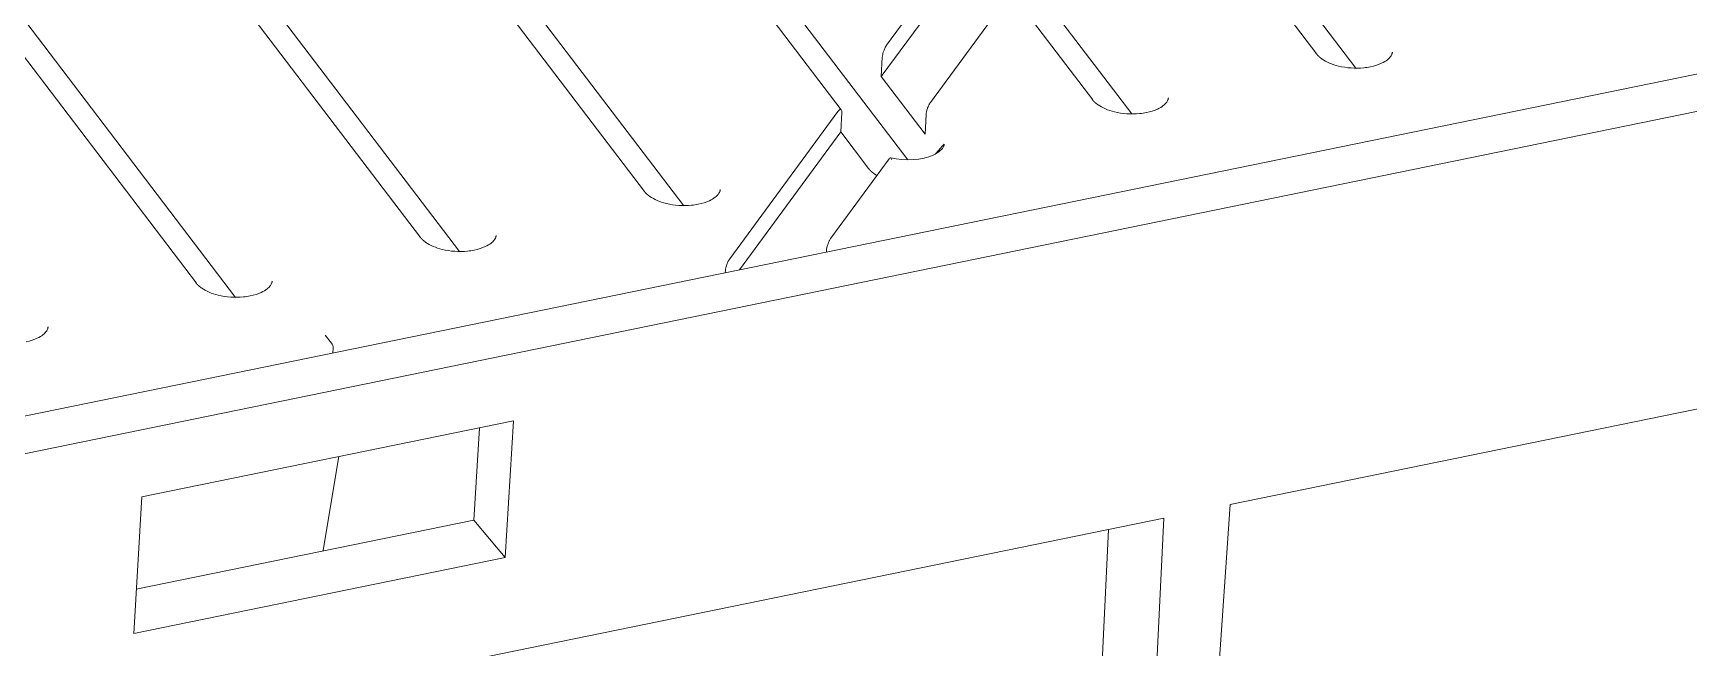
# Model space of a CAD drawing. Header units: millimetres. Extents: x 4267 to 8467, y 166 to 3136.
# Drawn here: x 5216.2 to 5313.3, y 1945.1 to 1981.2 of the extents above; entities that cross this region are included whole.
import ezdxf

# ---------------------------------------------------------------- set-up
doc = ezdxf.new("R2010")
doc.units = ezdxf.units.MM
doc.styles.get("Standard").update_dxf_attribs({"font": 'SimSun.ttf'})
doc.dimstyles.new('ISO-25', dxfattribs={"dimtxt": 2.5, "dimasz": 2.5, "dimexe": 1.25, "dimexo": 0.625, "dimtad": 1, "dimtxsty": 'Standard', "dimcen": 2.5, "dimadec": 0, "dimazin": 0, "dimtfac": 1, "dimtmove": 0, "dimatfit": 3, "dimfxl": 1, "dimarcsym": 0})

msp = doc.modelspace()

# ---------------------------------------------------------------- linework, layer by layer
at = {"linetype": 'Continuous', "lineweight": 5}
for p, q in [((5179.907, 1951.377, 326.374), (5598.455, 2037.024, 326.374)), ((5181.357, 1949.472, 326.374), (5599.905, 2035.119, 326.374)), ((5263.591, 1976.658, 326.374), (5231.528, 2018.787, 326.374)), ((5252.067, 1971.864, 326.374), (5224.079, 2008.64, 326.374)), ((5238.94, 1969.177, 326.374), (5216.63, 1998.492, 326.374)), ((5293.742, 1979.099, 326.374), (5278.851, 1998.665, 326.374)), ((5280.615, 1976.413, 326.374), (5265.723, 1995.979, 326.374)), ((5291.45, 1979.923, 326.374), (5281.05, 1993.588, 326.374)), ((5267.486, 1973.727, 326.374), (5252.596, 1993.293, 326.374)), ((5254.359, 1971.04, 326.374), (5239.468, 1990.607, 326.374)), ((5225.812, 1966.491, 326.374), (5209.18, 1988.345, 326.374)), ((5241.232, 1968.354, 326.374), (5226.341, 1987.92, 326.374)), ((5266.25, 1980.45, 326.374), (5270.846, 1986.711, 326.374)), ((5228.104, 1965.667, 326.374), (5213.213, 1985.234, 326.374)), ((5271.008, 1985.513, 326.374), (5265.936, 1978.604, 326.374)), ((5273.409, 1983.343, 326.374), (5268.813, 1977.082, 326.374)), ((5278.323, 1977.236, 326.374), (5273.601, 1983.441, 326.374)), ((5265.936, 1978.604, 326.374), (5265.993, 1979.745, 326.374)), ((5268.499, 1975.237, 326.374), (5265.936, 1978.604, 326.374)), ((5257.06, 1967.932, 326.374), (5263.397, 1976.563, 326.374)), ((5263.616, 1976.507, 326.374), (5263.559, 1975.366, 326.374)), ((5268.556, 1976.378, 326.374), (5268.499, 1975.237, 326.374)), ((5263.559, 1975.366, 326.374), (5257.623, 1967.28, 326.374)), ((5263.559, 1975.366, 326.374), (5265.193, 1973.218, 326.374)), ((5266.392, 1973.785, 326.374), (5262.986, 1969.144, 326.374)), ((5262.729, 1968.447, 326.374), (5262.722, 1968.323, 326.374)), ((5256.797, 1967.111, 326.374), (5256.804, 1967.234, 326.374)), ((5233.724, 1962.982, 326.374), (5233.361, 1963.459, 326.374)), ((5233.811, 1962.407, 326.374), (5233.817, 1962.695, 326.374)), ((5286.373, 1953.526, 326.374), (5333.866, 1963.244, 326.374)), ((5222.607, 1953.976, 326.374), (5244.379, 1958.431, 326.374)), ((5242.067, 1952.608, 326.374), (5242.386, 1958.023, 326.374)), ((5244.379, 1958.431, 326.374), (5243.906, 1950.418, 326.374)), ((5233.238, 1950.848, 326.374), (5234.155, 1956.339, 326.374)), ((5222.135, 1945.963, 326.374), (5222.607, 1953.976, 326.374)), ((5280.843, 1872.855, 326.374), (5286.373, 1953.526, 326.374)), ((5222.288, 1948.561, 326.374), (5242.067, 1952.608, 326.374)), ((5236.102, 1943.239, 326.374), (5282.489, 1952.731, 326.374)), ((5243.906, 1950.418, 326.374), (5242.067, 1952.608, 326.374)), ((5279.253, 1952.069, 326.374), (5277.887, 1924.396, 326.374)), ((5282.489, 1952.731, 326.374), (5278.524, 1872.38, 326.374)), ((5243.906, 1950.418, 326.374), (5222.135, 1945.963, 326.374))]:
    msp.add_line(p, q, dxfattribs=at)
for points in [[(5291.396, 1979.976), (5291.402, 1979.968, 0.002115), (5291.409, 1979.959, 0.002054), (5291.415, 1979.951, 0.002028), (5291.422, 1979.943, 0.002043), (5291.429, 1979.935, 0.002041), (5291.435, 1979.927, 0.002036), (5291.442, 1979.918, 0.002028), (5291.45, 1979.91, 0.002028), (5291.457, 1979.902, 0.002021), (5291.464, 1979.893, 0.00202), (5291.472, 1979.885, 0.002012), (5291.48, 1979.877, 0.002011), (5291.488, 1979.868, 0.002003), (5291.496, 1979.86, 0.002002), (5291.504, 1979.851, 0.001994), (5291.512, 1979.843, 0.001992), (5291.521, 1979.834, 0.001984), (5291.53, 1979.825, 0.001982), (5291.538, 1979.817, 0.001974), (5291.547, 1979.808, 0.001972), (5291.557, 1979.8, 0.001963), (5291.566, 1979.791, 0.00196), (5291.575, 1979.782, 0.001953), (5291.585, 1979.774, 0.001954), (5291.595, 1979.765, 0.00194), (5291.605, 1979.756, 0.001924), (5291.615, 1979.747, 0.001935), (5291.626, 1979.739, 0.001975), (5291.636, 1979.73, 0.001904), (5291.647, 1979.721, 0.001765), (5291.658, 1979.712, 0.001958), (5291.669, 1979.703, 0.002353), (5291.681, 1979.694, 0.001743), (5291.692, 1979.686, 0.00053), (5291.702, 1979.678, 0.002511), (5291.716, 1979.668, 0.004292), (5291.737, 1979.653, 0.002031), (5291.765, 1979.633, 0.00105)], [(5278.269, 1977.289), (5278.275, 1977.281, 0.002115), (5278.281, 1977.273, 0.002054), (5278.288, 1977.265, 0.002028), (5278.294, 1977.257, 0.002043), (5278.301, 1977.249, 0.002041), (5278.308, 1977.24, 0.002037), (5278.315, 1977.232, 0.002028), (5278.322, 1977.224, 0.002028), (5278.329, 1977.215, 0.002021), (5278.337, 1977.207, 0.00202), (5278.344, 1977.199, 0.002012), (5278.352, 1977.19, 0.002011), (5278.36, 1977.182, 0.002003), (5278.368, 1977.173, 0.002002), (5278.376, 1977.165, 0.001994), (5278.385, 1977.156, 0.001992), (5278.393, 1977.148, 0.001984), (5278.402, 1977.139, 0.001982), (5278.411, 1977.131, 0.001974), (5278.42, 1977.122, 0.001972), (5278.429, 1977.113, 0.001963), (5278.438, 1977.105, 0.00196), (5278.448, 1977.096, 0.001953), (5278.457, 1977.087, 0.001955), (5278.467, 1977.079, 0.00194), (5278.477, 1977.07, 0.001924), (5278.488, 1977.061, 0.001935), (5278.498, 1977.052, 0.001975), (5278.509, 1977.044, 0.001904), (5278.519, 1977.035, 0.001765), (5278.53, 1977.026, 0.001958), (5278.542, 1977.017, 0.002353), (5278.553, 1977.008, 0.001743), (5278.564, 1977, 0.00053), (5278.575, 1976.992, 0.002511), (5278.588, 1976.982, 0.004292), (5278.609, 1976.966, 0.002031), (5278.638, 1976.946, 0.00105)], [(5265.193, 1973.218), (5265.205, 1973.203, 0.003945), (5265.216, 1973.189, 0.003857), (5265.228, 1973.174, 0.00379), (5265.24, 1973.16, 0.003753), (5265.253, 1973.145, 0.003704), (5265.266, 1973.131, 0.003655), (5265.28, 1973.116, 0.003602), (5265.293, 1973.102, 0.003556), (5265.307, 1973.088, 0.003505), (5265.322, 1973.074, 0.00346), (5265.336, 1973.06, 0.003409), (5265.351, 1973.046, 0.003362), (5265.367, 1973.032, 0.003316), (5265.382, 1973.018, 0.003277), (5265.398, 1973.004, 0.003222), (5265.415, 1972.99, 0.003159), (5265.431, 1972.977, 0.003141), (5265.448, 1972.963, 0.003162), (5265.466, 1972.95, 0.003027), (5265.483, 1972.936, 0.002789), (5265.501, 1972.923, 0.003038), (5265.519, 1972.91, 0.00357), (5265.539, 1972.896, 0.002663), (5265.557, 1972.884, 0.000902), (5265.573, 1972.873, 0.003702), (5265.595, 1972.858, 0.006205), (5265.63, 1972.837, 0.00296), (5265.676, 1972.809, 0.001549)], [(5252.013, 1971.917), (5252.02, 1971.909, 0.002116), (5252.026, 1971.901, 0.002055), (5252.032, 1971.892, 0.002029), (5252.039, 1971.884, 0.002044), (5252.046, 1971.876, 0.002042), (5252.053, 1971.868, 0.002037), (5252.06, 1971.86, 0.002029), (5252.067, 1971.851, 0.002029), (5252.074, 1971.843, 0.002022), (5252.082, 1971.834, 0.002021), (5252.089, 1971.826, 0.002013), (5252.097, 1971.818, 0.002012), (5252.105, 1971.809, 0.002004), (5252.113, 1971.801, 0.002002), (5252.121, 1971.792, 0.001994), (5252.13, 1971.784, 0.001993), (5252.138, 1971.775, 0.001984), (5252.147, 1971.767, 0.001982), (5252.156, 1971.758, 0.001974), (5252.165, 1971.749, 0.001972), (5252.174, 1971.741, 0.001963), (5252.183, 1971.732, 0.00196), (5252.193, 1971.723, 0.001953), (5252.202, 1971.715, 0.001955), (5252.212, 1971.706, 0.00194), (5252.222, 1971.697, 0.001925), (5252.232, 1971.689, 0.001935), (5252.243, 1971.68, 0.001975), (5252.254, 1971.671, 0.001904), (5252.264, 1971.662, 0.001765), (5252.275, 1971.653, 0.001958), (5252.286, 1971.645, 0.002353), (5252.298, 1971.635, 0.001743), (5252.309, 1971.627, 0.00053), (5252.319, 1971.619, 0.002512), (5252.333, 1971.609, 0.004292), (5252.354, 1971.594, 0.002031), (5252.382, 1971.574, 0.00105)], [(5238.886, 1969.23), (5238.892, 1969.222, 0.002116), (5238.898, 1969.214, 0.002055), (5238.905, 1969.206, 0.002029), (5238.912, 1969.198, 0.002044), (5238.918, 1969.19, 0.002042), (5238.925, 1969.181, 0.002038), (5238.932, 1969.173, 0.002029), (5238.939, 1969.165, 0.002029), (5238.947, 1969.157, 0.002022), (5238.954, 1969.148, 0.002021), (5238.962, 1969.14, 0.002013), (5238.969, 1969.131, 0.002012), (5238.977, 1969.123, 0.002004), (5238.985, 1969.115, 0.002002), (5238.994, 1969.106, 0.001994), (5239.002, 1969.097, 0.001993), (5239.01, 1969.089, 0.001985), (5239.019, 1969.08, 0.001982), (5239.028, 1969.072, 0.001974), (5239.037, 1969.063, 0.001973), (5239.046, 1969.054, 0.001964), (5239.056, 1969.046, 0.00196), (5239.065, 1969.037, 0.001953), (5239.075, 1969.028, 0.001955), (5239.085, 1969.02, 0.001941), (5239.095, 1969.011, 0.001925), (5239.105, 1969.002, 0.001935), (5239.115, 1968.994, 0.001976), (5239.126, 1968.985, 0.001904), (5239.137, 1968.976, 0.001765), (5239.147, 1968.967, 0.001958), (5239.159, 1968.958, 0.002353), (5239.17, 1968.949, 0.001743), (5239.182, 1968.941, 0.00053), (5239.192, 1968.933, 0.002512), (5239.205, 1968.923, 0.004292), (5239.227, 1968.908, 0.002031), (5239.255, 1968.888, 0.00105)], [(5225.758, 1966.544), (5225.765, 1966.536, 0.002116), (5225.771, 1966.528, 0.002056), (5225.777, 1966.52, 0.00203), (5225.784, 1966.512, 0.002044), (5225.791, 1966.503, 0.002042), (5225.798, 1966.495, 0.002038), (5225.805, 1966.487, 0.002029), (5225.812, 1966.479, 0.00203), (5225.819, 1966.47, 0.002022), (5225.826, 1966.462, 0.002021), (5225.834, 1966.454, 0.002013), (5225.842, 1966.445, 0.002012), (5225.85, 1966.437, 0.002004), (5225.858, 1966.428, 0.002003), (5225.866, 1966.42, 0.001995), (5225.874, 1966.411, 0.001993), (5225.883, 1966.403, 0.001985), (5225.892, 1966.394, 0.001983), (5225.9, 1966.385, 0.001974), (5225.909, 1966.377, 0.001973), (5225.919, 1966.368, 0.001964), (5225.928, 1966.36, 0.00196), (5225.937, 1966.351, 0.001953), (5225.947, 1966.342, 0.001955), (5225.957, 1966.333, 0.001941), (5225.967, 1966.325, 0.001925), (5225.977, 1966.316, 0.001935), (5225.988, 1966.307, 0.001976), (5225.998, 1966.298, 0.001904), (5226.009, 1966.29, 0.001765), (5226.02, 1966.281, 0.001958), (5226.031, 1966.272, 0.002353), (5226.043, 1966.263, 0.001743), (5226.054, 1966.254, 0.00053), (5226.064, 1966.247, 0.002512), (5226.078, 1966.237, 0.004292), (5226.099, 1966.221, 0.002031), (5226.127, 1966.201, 0.00105)], [(5233.817, 1962.695), (5233.817, 1962.695, -0.000005), (5233.817, 1962.695, -0.000005), (5233.817, 1962.695, -0.000005), (5233.817, 1962.695, -0.000005), (5233.817, 1962.695, -0.000005), (5233.817, 1962.695, -0.000005), (5233.817, 1962.695, -0.000005), (5233.817, 1962.695, -0.000005), (5233.817, 1962.695, -0.000005), (5233.817, 1962.695, -0.000005), (5233.817, 1962.695, -0.000005), (5233.817, 1962.695, -0.000005), (5233.817, 1962.695, -0.000005), (5233.817, 1962.695, -0.000005), (5233.817, 1962.695, -0.000005), (5233.817, 1962.695, -0.000005), (5233.817, 1962.695, -0.000005), (5233.817, 1962.695, -0.000005), (5233.817, 1962.695, -0.000005), (5233.817, 1962.695, -0.000005), (5233.817, 1962.695, -0.000005), (5233.817, 1962.695, -0.000005), (5233.817, 1962.695, -0.000005), (5233.817, 1962.695, -0.000005), (5233.817, 1962.695, -0.000005), (5233.817, 1962.695, -0.000005), (5233.817, 1962.695, -0.000005), (5233.817, 1962.695, -0.000005), (5233.817, 1962.695, -0.000005), (5233.817, 1962.695, -0.000005), (5233.817, 1962.695, -0.000005), (5233.817, 1962.695, -0.000006), (5233.817, 1962.695, -0.000005), (5233.817, 1962.695, -0.000002), (5233.817, 1962.695, -0.000007), (5233.817, 1962.695, -0.000011), (5233.817, 1962.695, -0.000006), (5233.817, 1962.695, -0.000003)]]:
    msp.add_lwpolyline(points, format="xyb", dxfattribs=at)
for points, knots in [([(5265.993, 1979.746, 326.374), (5265.996, 1979.794, 326.374), (5266.003, 1979.848, 326.374), (5266.02, 1979.923, 326.374), (5266.025, 1979.941, 326.374), (5266.042, 1980.007, 326.374), (5266.057, 1980.058, 326.374), (5266.101, 1980.178, 326.374), (5266.13, 1980.243, 326.374), (5266.169, 1980.319, 326.374), (5266.176, 1980.331, 326.374), (5266.205, 1980.384, 326.374), (5266.227, 1980.419, 326.374), (5266.25, 1980.45, 326.374)], [0, 0, 0, 0, 0.25, 0.25, 0.3125, 0.3125, 0.5, 0.5, 0.75, 0.75, 0.8125, 0.8125, 1, 1, 1, 1]), ([(5295.882, 1980.046, 326.374), (5295.882, 1980.045, 326.374), (5295.882, 1980.044, 326.374), (5295.882, 1980.041, 326.374), (5295.881, 1980.036, 326.374), (5295.881, 1980.032, 326.374), (5295.88, 1980.023, 326.374), (5295.878, 1980.01, 326.374), (5295.874, 1979.984, 326.374), (5295.867, 1979.955, 326.374), (5295.849, 1979.902, 326.374), (5295.819, 1979.84, 326.374), (5295.74, 1979.729, 326.374), (5295.584, 1979.575, 326.374), (5295.22, 1979.352, 326.374), (5294.839, 1979.229, 326.374), (5294.597, 1979.179, 326.374)], [0, 0, 0, 0, 0.0014058, 0.002815, 0.0045808, 0.0081288, 0.009911, 0.0188933, 0.0280127, 0.0512958, 0.0632609, 0.1061413, 0.138156, 0.2060903, 0.2933814, 0.4156782, 0.4156782, 0.4156782, 0.4156782]), ([(5294.597, 1979.179, 326.374), (5294.47, 1979.153, 326.374), (5293.866, 1979.061, 326.374), (5292.755, 1979.136, 326.374), (5292.008, 1979.467, 326.374), (5291.765, 1979.633, 326.374)], [0.4156782, 0.4156782, 0.4156782, 0.4156782, 0.4793235, 0.7064299, 0.8936242, 0.8936242, 0.8936242, 0.8936242]), ([(5268.813, 1977.082, 326.374), (5268.793, 1977.055, 326.374), (5268.775, 1977.028, 326.374), (5268.753, 1976.99, 326.374), (5268.746, 1976.978, 326.374), (5268.737, 1976.961, 326.374), (5268.733, 1976.953, 326.374), (5268.728, 1976.945, 326.374), (5268.726, 1976.941, 326.374), (5268.725, 1976.939, 326.374), (5268.725, 1976.938, 326.374), (5268.707, 1976.903, 326.374), (5268.691, 1976.87, 326.374), (5268.67, 1976.82, 326.374), (5268.663, 1976.804, 326.374), (5268.654, 1976.78, 326.374), (5268.651, 1976.773, 326.374), (5268.645, 1976.757, 326.374), (5268.642, 1976.75, 326.374), (5268.589, 1976.604, 326.374), (5268.561, 1976.472, 326.374), (5268.556, 1976.378, 326.374)], [0, 0, 0, 0, 0.125, 0.125, 0.1875, 0.1875, 0.21875, 0.234375, 0.242188, 0.242188, 0.25, 0.25, 0.375, 0.375, 0.4375, 0.4375, 0.46875, 0.46875, 0.5, 0.5, 1, 1, 1, 1]), ([(5282.754, 1977.36, 326.374), (5282.754, 1977.359, 326.374), (5282.754, 1977.357, 326.374), (5282.754, 1977.354, 326.374), (5282.754, 1977.35, 326.374), (5282.753, 1977.346, 326.374), (5282.752, 1977.337, 326.374), (5282.751, 1977.324, 326.374), (5282.746, 1977.298, 326.374), (5282.739, 1977.269, 326.374), (5282.721, 1977.216, 326.374), (5282.691, 1977.154, 326.374), (5282.613, 1977.043, 326.374), (5282.457, 1976.888, 326.374), (5282.092, 1976.665, 326.374), (5281.711, 1976.543, 326.374), (5281.469, 1976.493, 326.374)], [0, 0, 0, 0, 0.0014058, 0.002815, 0.0045808, 0.0081288, 0.009911, 0.0188933, 0.0280127, 0.0512958, 0.0632609, 0.1061413, 0.138156, 0.2060903, 0.2933814, 0.4156782, 0.4156782, 0.4156782, 0.4156782]), ([(5263.397, 1976.563, 326.374), (5263.417, 1976.59, 326.374), (5263.434, 1976.61, 326.374), (5263.456, 1976.632, 326.374), (5263.462, 1976.638, 326.374), (5263.471, 1976.646, 326.374), (5263.475, 1976.649, 326.374), (5263.479, 1976.653, 326.374), (5263.481, 1976.654, 326.374), (5263.482, 1976.655, 326.374), (5263.482, 1976.655, 326.374), (5263.499, 1976.668, 326.374), (5263.514, 1976.675, 326.374), (5263.533, 1976.681, 326.374), (5263.539, 1976.682, 326.374), (5263.547, 1976.683, 326.374), (5263.55, 1976.683, 326.374), (5263.555, 1976.682, 326.374), (5263.557, 1976.682, 326.374), (5263.602, 1976.67, 326.374), (5263.62, 1976.601, 326.374), (5263.616, 1976.507, 326.374)], [0, 0, 0, 0, 0.125, 0.125, 0.1875, 0.1875, 0.21875, 0.234375, 0.242188, 0.242188, 0.25, 0.25, 0.375, 0.375, 0.4375, 0.4375, 0.46875, 0.46875, 0.5, 0.5, 1, 1, 1, 1]), ([(5281.469, 1976.493, 326.374), (5281.342, 1976.467, 326.374), (5280.739, 1976.375, 326.374), (5279.627, 1976.45, 326.374), (5278.88, 1976.781, 326.374), (5278.638, 1976.946, 326.374)], [0.4156782, 0.4156782, 0.4156782, 0.4156782, 0.4793235, 0.7064299, 0.8936242, 0.8936242, 0.8936242, 0.8936242]), ([(5269.111, 1974.075, 326.374), (5269.628, 1974.666, 326.374), (5269.618, 1974.615, 326.374), (5269.587, 1974.432, 326.374), (5268.917, 1973.769, 326.374), (5267.312, 1973.631, 326.374), (5266.485, 1973.848, 326.374)], [0, 0, 0, 0, 0.017594, 0.109686, 0.420428, 1, 1, 1, 1]), ([(5266.485, 1973.848, 326.374), (5266.484, 1973.848, 326.374), (5266.483, 1973.848, 326.374), (5266.474, 1973.849, 326.374), (5266.465, 1973.848, 326.374), (5266.436, 1973.835, 326.374), (5266.414, 1973.815, 326.374), (5266.392, 1973.785, 326.374)], [0.6089722, 0.6089722, 0.6089722, 0.6089722, 0.625, 0.625, 0.75, 0.75, 1, 1, 1, 1]), ([(5266.538, 1973.752, 326.374), (5266.537, 1973.755, 326.374), (5266.536, 1973.759, 326.374), (5266.53, 1973.796, 326.374), (5266.519, 1973.822, 326.374), (5266.505, 1973.836, 326.374)], [0.2264404, 0.2264404, 0.2264404, 0.2264404, 0.25, 0.25, 0.4995336, 0.4995336, 0.4995336, 0.4995336]), ([(5255.214, 1971.12, 326.374), (5255.087, 1971.095, 326.374), (5254.484, 1971.002, 326.374), (5253.372, 1971.078, 326.374), (5252.625, 1971.409, 326.374), (5252.382, 1971.574, 326.374)], [0.4156782, 0.4156782, 0.4156782, 0.4156782, 0.4793235, 0.7064299, 0.8936242, 0.8936242, 0.8936242, 0.8936242]), ([(5256.499, 1971.987, 326.374), (5256.499, 1971.987, 326.374), (5256.499, 1971.985, 326.374), (5256.499, 1971.982, 326.374), (5256.498, 1971.978, 326.374), (5256.498, 1971.973, 326.374), (5256.497, 1971.964, 326.374), (5256.496, 1971.951, 326.374), (5256.491, 1971.925, 326.374), (5256.484, 1971.896, 326.374), (5256.466, 1971.844, 326.374), (5256.436, 1971.781, 326.374), (5256.358, 1971.67, 326.374), (5256.201, 1971.516, 326.374), (5255.837, 1971.293, 326.374), (5255.456, 1971.17, 326.374), (5255.214, 1971.12, 326.374)], [0, 0, 0, 0, 0.0014058, 0.002815, 0.0045808, 0.0081288, 0.009911, 0.0188933, 0.0280127, 0.0512958, 0.0632609, 0.1061413, 0.138156, 0.2060903, 0.2933814, 0.4156782, 0.4156782, 0.4156782, 0.4156782]), ([(5243.371, 1969.301, 326.374), (5243.371, 1969.3, 326.374), (5243.371, 1969.298, 326.374), (5243.371, 1969.296, 326.374), (5243.371, 1969.291, 326.374), (5243.371, 1969.287, 326.374), (5243.37, 1969.278, 326.374), (5243.368, 1969.265, 326.374), (5243.364, 1969.239, 326.374), (5243.356, 1969.21, 326.374), (5243.338, 1969.157, 326.374), (5243.308, 1969.095, 326.374), (5243.23, 1968.984, 326.374), (5243.074, 1968.83, 326.374), (5242.709, 1968.606, 326.374), (5242.329, 1968.484, 326.374), (5242.087, 1968.434, 326.374)], [0, 0, 0, 0, 0.0014058, 0.002815, 0.0045808, 0.0081288, 0.009911, 0.0188933, 0.0280127, 0.0512958, 0.0632609, 0.1061413, 0.138156, 0.2060903, 0.2933814, 0.4156782, 0.4156782, 0.4156782, 0.4156782]), ([(5242.087, 1968.434, 326.374), (5241.959, 1968.408, 326.374), (5241.356, 1968.316, 326.374), (5240.244, 1968.391, 326.374), (5239.498, 1968.722, 326.374), (5239.255, 1968.888, 326.374)], [0.4156782, 0.4156782, 0.4156782, 0.4156782, 0.4793235, 0.7064299, 0.8936242, 0.8936242, 0.8936242, 0.8936242]), ([(5262.729, 1968.447, 326.374), (5262.731, 1968.483, 326.374), (5262.737, 1968.522, 326.374), (5262.748, 1968.58, 326.374), (5262.75, 1968.593, 326.374), (5262.769, 1968.674, 326.374), (5262.789, 1968.741, 326.374), (5262.832, 1968.859, 326.374), (5262.853, 1968.907, 326.374), (5262.882, 1968.97, 326.374), (5262.89, 1968.986, 326.374), (5262.926, 1969.055, 326.374), (5262.956, 1969.103, 326.374), (5262.986, 1969.144, 326.374)], [0, 0, 0, 0, 0.1875, 0.1875, 0.25, 0.25, 0.5, 0.5, 0.6875, 0.6875, 0.75, 0.75, 1, 1, 1, 1]), ([(5257.06, 1967.932, 326.374), (5257.038, 1967.901, 326.374), (5257.016, 1967.867, 326.374), (5256.987, 1967.815, 326.374), (5256.98, 1967.802, 326.374), (5256.942, 1967.728, 326.374), (5256.913, 1967.663, 326.374), (5256.87, 1967.545, 326.374), (5256.854, 1967.495, 326.374), (5256.837, 1967.429, 326.374), (5256.832, 1967.412, 326.374), (5256.815, 1967.337, 326.374), (5256.807, 1967.283, 326.374), (5256.804, 1967.234, 326.374)], [0, 0, 0, 0, 0.1875, 0.1875, 0.25, 0.25, 0.5, 0.5, 0.6875, 0.6875, 0.75, 0.75, 1, 1, 1, 1]), ([(5230.244, 1966.615, 326.374), (5230.244, 1966.614, 326.374), (5230.244, 1966.612, 326.374), (5230.244, 1966.609, 326.374), (5230.243, 1966.605, 326.374), (5230.243, 1966.6, 326.374), (5230.242, 1966.591, 326.374), (5230.241, 1966.579, 326.374), (5230.236, 1966.553, 326.374), (5230.229, 1966.524, 326.374), (5230.211, 1966.471, 326.374), (5230.181, 1966.409, 326.374), (5230.102, 1966.297, 326.374), (5229.946, 1966.143, 326.374), (5229.582, 1965.92, 326.374), (5229.201, 1965.798, 326.374), (5228.959, 1965.748, 326.374)], [0, 0, 0, 0, 0.0014058, 0.002815, 0.0045808, 0.0081288, 0.009911, 0.0188933, 0.0280127, 0.0512958, 0.0632609, 0.1061413, 0.138156, 0.2060903, 0.2933814, 0.4156782, 0.4156782, 0.4156782, 0.4156782]), ([(5228.959, 1965.748, 326.374), (5228.832, 1965.722, 326.374), (5228.228, 1965.63, 326.374), (5227.117, 1965.705, 326.374), (5226.37, 1966.036, 326.374), (5226.127, 1966.201, 326.374)], [0.4156782, 0.4156782, 0.4156782, 0.4156782, 0.4793235, 0.7064299, 0.8936242, 0.8936242, 0.8936242, 0.8936242]), ([(5217.116, 1963.929, 326.374), (5217.116, 1963.928, 326.374), (5217.116, 1963.926, 326.374), (5217.116, 1963.923, 326.374), (5217.116, 1963.919, 326.374), (5217.115, 1963.914, 326.374), (5217.114, 1963.905, 326.374), (5217.113, 1963.893, 326.374), (5217.108, 1963.866, 326.374), (5217.101, 1963.837, 326.374), (5217.083, 1963.785, 326.374), (5217.053, 1963.723, 326.374), (5216.975, 1963.611, 326.374), (5216.818, 1963.457, 326.374), (5216.454, 1963.234, 326.374), (5216.073, 1963.112, 326.374), (5215.831, 1963.062, 326.374)], [0, 0, 0, 0, 0.0014058, 0.002815, 0.0045808, 0.0081288, 0.009911, 0.0188933, 0.0280127, 0.0512958, 0.0632609, 0.1061413, 0.138156, 0.2060903, 0.2933814, 0.4156782, 0.4156782, 0.4156782, 0.4156782])]:
    msp.add_open_spline(points, degree=3, knots=knots, dxfattribs=at)
for points in [[(5233.817, 1962.696, 326.374), (5233.82, 1962.798, 326.374), (5233.786, 1962.901, 326.374), (5233.724, 1962.982, 326.374)], [(5233.229, 1950.8, 326.374), (5233.232, 1950.816, 326.374), (5233.235, 1950.832, 326.374), (5233.238, 1950.848, 326.374)]]:
    msp.add_open_spline(points, degree=3, dxfattribs=at)

# ---------------------------------------------------------------- leaders
at = {"lineweight": 5}
msp.add_leader([(5173.644, 1899.514, 326.374), (5173.644, 2142.606, 326.374), (5216.541, 2142.606, 326.374)], dimstyle='ISO-25', override={"dimtxt": 10, "dimgap": 0.625, "dimtad": 0, "dimarcsym": 1}, dxfattribs=at)

doc.saveas('drawing.dxf')
